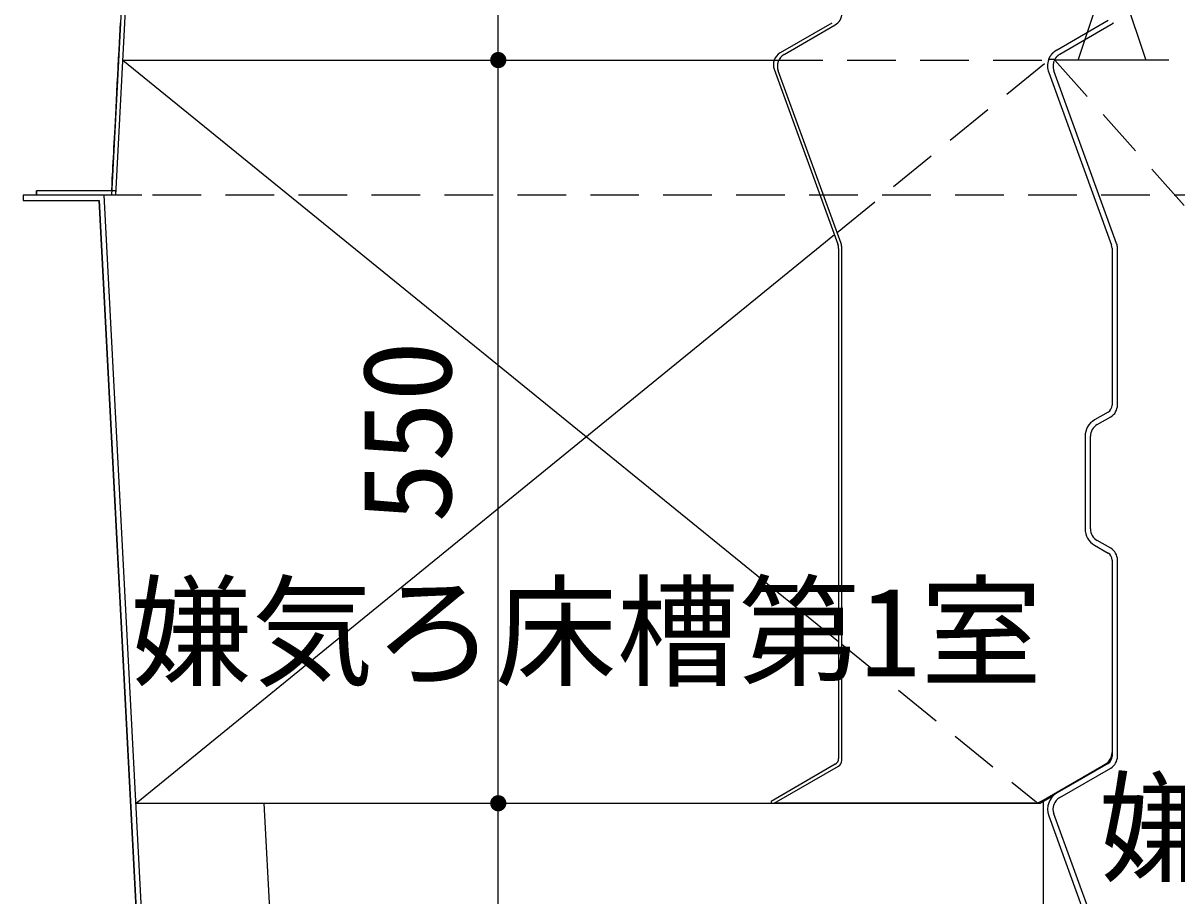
# Model space of a CAD drawing. Units: millimetres, scale not verified. Extents: x -8910 to 8910, y -6308 to 6308.
# Drawn here: x -6290 to -5436, y -2910 to -2264 of the extents above; entities that cross this region are included whole.
import ezdxf
from ezdxf.enums import TextEntityAlignment as Align

# ---------------------------------------------------------------- set-up
doc = ezdxf.new("R2010")
doc.units = ezdxf.units.MM
doc.header["$LTSCALE"] = 30
doc.linetypes.add('DASHED1', pattern=[1.8, 1.2, -0.6])
doc.layers.add('0-3_空気管', color=3, linetype='Continuous', lineweight=25)
doc.styles.add('ＭＳ ゴシック', font='')
doc.styles.get('ＭＳ ゴシック').set_extended_font_data('MS Gothic')

msp = doc.modelspace()

# ---------------------------------------------------------------- linework, layer by layer
at = {"layer": '0-3_空気管', "color": 4}
for p, q in [((-5938.69, -2291.75), (-5938.69, -1991.75)), ((-5938.69, -2841.75), (-5938.69, -2291.75)), ((-5938.69, -3241.75), (-5938.69, -2841.75))]:
    msp.add_line(p, q, dxfattribs=at)
at = {"layer": '0-3_空気管'}
for p, q in [((-5509.4, -2141.75), (-5459.4, -2291.75)), ((-6217.09, -2241.06), (-6224.99, -2391.75)), ((-6221.79, -2391.75), (-6213.9, -2241.22)), ((-5525.14, -2284.09), (-5487.4, -2262.3)), ((-5691.8, -2264.38), (-5730.08, -2286.48)), ((-5727.14, -2287.55), (-5689.4, -2265.77)), ((-5485.4, -2265.77), (-5523.14, -2287.55)), ((-6216.55, -2291.75), (-5734.49, -2291.75)), ((-6216.55, -2291.75), (-5686.8, -2722.02)), ((-5968.69, -2291.75), (-5919.9, -2291.75)), ((-5526.87, -2291.34), (-5531.26, -2291.34)), ((-5734.48, -2298.56), (-5687.4, -2427.89)), ((-5685, -2427.46), (-5731.53, -2299.63)), ((-5531.29, -2301), (-5484.76, -2428.83)), ((-5481, -2427.46), (-5527.53, -2299.63)), ((-6280.4, -2391.75), (-6280.4, -2388.55)), ((-6221.79, -2388.55), (-6280.4, -2388.55)), ((-6280.39, -2388.55), (-6280.39, -2391.75)), ((-6221.79, -2391.75), (-6221.79, -2388.55)), ((-6290.4, -2391.75), (-6290.4, -2395.75)), ((-6202.5, -2391.75), (-6290.4, -2391.75)), ((-6290.4, -2395.75), (-6234.18, -2395.75)), ((-6290.38, -2391.75), (-6290.38, -2395.75)), ((-6194.82, -3147.19), (-6234.2, -2395.75)), ((-6206.8, -2841.75), (-5689.94, -2420.93)), ((-5686.8, -2431.31), (-5686.8, -2808.57)), ((-5684.4, -2809.96), (-5684.4, -2430.88)), ((-5484.4, -2430.88), (-5484.4, -2547.11)), ((-5480.4, -2547.11), (-5480.4, -2430.88)), ((-5487.4, -2552.3), (-5497.4, -2558.07)), ((-5495.4, -2561.54), (-5485.4, -2555.77)), ((-5504.4, -2570.2), (-5504.4, -2638.65)), ((-5500.4, -2638.65), (-5500.4, -2570.2)), ((-5485.4, -2653.09), (-5495.4, -2647.31)), ((-5497.4, -2650.78), (-5487.4, -2656.55)), ((-5484.4, -2661.75), (-5484.4, -2807.1)), ((-5480.4, -2807.1), (-5480.4, -2661.75)), ((-5537.22, -2840.49), (-5491.85, -2814.29)), ((-5487.4, -2812.3), (-5525.14, -2834.09)), ((-5523.14, -2837.55), (-5485.4, -2815.77)), ((-5491.85, -2814.29), (-5489.4, -2812.88)), ((-5488.11, -2812.71), (-5488.04, -2811.94)), ((-6206.8, -2841.75), (-5537.36, -2841.75)), ((-6112.12, -2841.75), (-6091.72, -3230.85)), ((-5968.69, -2841.75), (-5919.9, -2841.75)), ((-5541.48, -2841.71), (-5734.4, -2841.71)), ((-5537.22, -2840.49), (-5539.4, -2841.75)), ((-5528.15, -2836.43), (-5537.36, -2841.75)), ((-5531.29, -2851), (-5484.76, -2978.83)), ((-5481, -2977.46), (-5527.53, -2849.63))]:
    msp.add_line(p, q, dxfattribs=at)
at = {"layer": '0-3_空気管', "linetype": 'DASHED1'}
for p, q in [((-5734.49, -2291.75), (-5531.26, -2291.75)), ((-5687.97, -2419.33), (-5531.26, -2291.75)), ((-5280.32, -2291.75), (-5526.87, -2291.75)), ((-5526.87, -2291.75), (-5330.4, -2512.51)), ((-4052.54, -2391.75), (-6202.5, -2391.75)), ((-5684.4, -2723.97), (-5539.4, -2841.75))]:
    msp.add_line(p, q, dxfattribs=at)
at = {"layer": '0-3_空気管'}
for points in [[(-5459.4, -2291.75), (-5509.4, -2291.75), (-5459.4, -2141.75)], [(-6224.82, -2388.55), (-6224.58, -2383.83), (-6224.47, -2381.85), (-6224.35, -2379.48), (-6224.2, -2376.78), (-6224.04, -2373.8), (-6223.88, -2370.6), (-6223.7, -2367.24), (-6223.33, -2360.23), (-6223.15, -2356.68), (-6222.95, -2353.08), (-6222.76, -2349.36), (-6222.55, -2345.47), (-6222.33, -2341.34), (-6222.1, -2336.93), (-6221.85, -2332.18), (-6221.58, -2327.02), (-6221.28, -2321.44), (-6220.97, -2315.5), (-6220.65, -2309.34), (-6220.32, -2303.05), (-6219.99, -2296.76), (-6219.66, -2290.57), (-6219.34, -2284.59), (-6219.05, -2278.95), (-6218.77, -2273.71), (-6218.51, -2268.8), (-6218.26, -2264.1)], [(-5484.13, -2264.89), (-5484.24, -2264.99), (-5484.34, -2265.07), (-5484.43, -2265.14), (-5484.52, -2265.21), (-5484.6, -2265.27), (-5484.76, -2265.38), (-5484.84, -2265.43), (-5484.91, -2265.48), (-5484.99, -2265.52), (-5485.06, -2265.57), (-5485.13, -2265.61), (-5485.19, -2265.64), (-5485.25, -2265.68), (-5485.4, -2265.77)], [(-5483.39, -2264.23), (-5483.56, -2264.39), (-5483.71, -2264.53), (-5483.86, -2264.67), (-5484, -2264.79), (-5484.13, -2264.89)], [(-5531.26, -2291.34), (-5531.26, -2291.32), (-5531.25, -2291.31), (-5531.25, -2291.3), (-5531.24, -2291.28), (-5531.23, -2291.25), (-5531.22, -2291.23), (-5531.22, -2291.22), (-5531.21, -2291.2), (-5531.2, -2291.18), (-5531.2, -2291.16), (-5531.18, -2291.13), (-5531.17, -2291.1), (-5531.16, -2291.07), (-5531.14, -2291.03), (-5531.12, -2290.98), (-5531.1, -2290.92), (-5531.07, -2290.86), (-5531.04, -2290.78), (-5531, -2290.69), (-5530.96, -2290.6), (-5530.92, -2290.5), (-5530.88, -2290.4), (-5530.83, -2290.29), (-5530.78, -2290.18), (-5530.73, -2290.06), (-5530.68, -2289.95), (-5530.62, -2289.83), (-5530.56, -2289.7), (-5530.49, -2289.58), (-5530.42, -2289.44), (-5530.34, -2289.29), (-5530.24, -2289.14), (-5530.15, -2288.98), (-5530.04, -2288.82), (-5529.93, -2288.65), (-5529.81, -2288.48), (-5529.69, -2288.32), (-5529.58, -2288.16), (-5529.48, -2288.01)], [(-5529.48, -2288.01), (-5529.38, -2287.88), (-5529.3, -2287.76), (-5529.22, -2287.65), (-5529.14, -2287.55), (-5529.07, -2287.46), (-5529.01, -2287.38), (-5528.93, -2287.29), (-5528.86, -2287.2), (-5528.78, -2287.11), (-5528.69, -2287.01), (-5528.59, -2286.9), (-5528.49, -2286.78), (-5528.38, -2286.67), (-5528.27, -2286.55), (-5528.16, -2286.44), (-5528.05, -2286.33), (-5527.95, -2286.22), (-5527.86, -2286.13), (-5527.76, -2286.04), (-5527.67, -2285.95), (-5527.5, -2285.79), (-5527.41, -2285.71), (-5527.32, -2285.63), (-5527.22, -2285.55), (-5527.12, -2285.47), (-5527.01, -2285.38), (-5526.9, -2285.29), (-5526.79, -2285.21), (-5526.69, -2285.13), (-5526.58, -2285.05), (-5526.48, -2284.97), (-5526.39, -2284.91), (-5526.31, -2284.85), (-5526.24, -2284.79), (-5526.17, -2284.74), (-5526.11, -2284.7), (-5526.05, -2284.66), (-5526, -2284.62), (-5525.94, -2284.59)], [(-5525.94, -2284.59), (-5525.89, -2284.55), (-5525.77, -2284.47), (-5525.71, -2284.44), (-5525.65, -2284.4), (-5525.59, -2284.36), (-5525.54, -2284.33), (-5525.49, -2284.3), (-5525.45, -2284.27), (-5525.41, -2284.25), (-5525.38, -2284.23), (-5525.35, -2284.21), (-5525.33, -2284.2), (-5525.31, -2284.19), (-5525.29, -2284.17), (-5525.23, -2284.14), (-5525.21, -2284.13), (-5525.2, -2284.12), (-5525.19, -2284.11), (-5525.17, -2284.11), (-5525.16, -2284.1), (-5525.14, -2284.09)], [(-5523.14, -2287.55), (-5523.16, -2287.56), (-5523.17, -2287.57), (-5523.18, -2287.57), (-5523.19, -2287.58), (-5523.2, -2287.59), (-5523.25, -2287.62), (-5523.27, -2287.62), (-5523.28, -2287.64), (-5523.3, -2287.65), (-5523.32, -2287.66), (-5523.34, -2287.67), (-5523.36, -2287.68), (-5523.43, -2287.73), (-5523.47, -2287.75), (-5523.52, -2287.79), (-5523.58, -2287.82), (-5523.64, -2287.86), (-5523.7, -2287.9), (-5523.77, -2287.95), (-5523.84, -2287.99), (-5523.97, -2288.08), (-5524.03, -2288.13), (-5524.15, -2288.22), (-5524.22, -2288.26), (-5524.28, -2288.32), (-5524.35, -2288.37), (-5524.43, -2288.44), (-5524.51, -2288.51), (-5524.61, -2288.59), (-5524.71, -2288.68), (-5524.82, -2288.77), (-5524.93, -2288.87), (-5525.04, -2288.97), (-5525.14, -2289.07), (-5525.25, -2289.17), (-5525.43, -2289.35), (-5525.52, -2289.44), (-5525.59, -2289.52), (-5525.73, -2289.68)], [(-5525.73, -2289.68), (-5525.79, -2289.76), (-5525.86, -2289.85), (-5525.93, -2289.94), (-5526, -2290.03), (-5526.14, -2290.22), (-5526.21, -2290.32), (-5526.28, -2290.42), (-5526.35, -2290.51), (-5526.41, -2290.59), (-5526.47, -2290.68), (-5526.51, -2290.75), (-5526.56, -2290.81), (-5526.6, -2290.87), (-5526.63, -2290.92), (-5526.66, -2290.97), (-5526.68, -2291.01), (-5526.71, -2291.05), (-5526.73, -2291.09), (-5526.75, -2291.12), (-5526.78, -2291.19), (-5526.82, -2291.24), (-5526.83, -2291.27), (-5526.84, -2291.29), (-5526.87, -2291.34)], [(-6234.18, -2395.75), (-6194.8, -3147.19)], [(-6190.48, -3151.29), (-6190.52, -3150.84), (-6190.56, -3150.42), (-6190.6, -3150.06), (-6190.62, -3149.74), (-6190.65, -3149.46), (-6190.66, -3149.22), (-6190.68, -3148.99), (-6190.7, -3148.79), (-6190.71, -3148.6), (-6190.72, -3148.42), (-6190.73, -3148.24), (-6190.74, -3148.06), (-6190.75, -3147.89), (-6190.76, -3147.73), (-6190.77, -3147.58), (-6190.78, -3147.44), (-6190.78, -3147.32), (-6190.8, -3146.98), (-6230.38, -2391.75)], [(-5689.3, -2812.9), (-5736.8, -2840.33), (-5736.8, -2841.75)], [(-5734.4, -2841.75), (-5734.4, -2841.71), (-5686.9, -2814.29)], [(-5535.4, -2840.62), (-5535.4, -3241.75), (-5517.03, -3240.94)]]:
    msp.add_lwpolyline(points, dxfattribs=at)
for centre, radius, start, end in [((-5694.4, -2257.11), 10, 300, 0), ((-5725.08, -2295.14), 10, 119.99998, 200), ((-5722.14, -2296.21), 10, 119.99998, 200), ((-5518.14, -2296.21), 14, 159.646, 200), ((-5518.14, -2296.21), 10, 150.85999, 200), ((-5696.8, -2431.31), 10, 0, 20), ((-5694.4, -2430.88), 10, 0, 20), ((-5490.4, -2430.88), 6, 0, 20), ((-5490.4, -2430.88), 10, 0, 20), ((-5490.4, -2547.11), 6, 300, 0), ((-5490.4, -2547.11), 10, 300, 0), ((-5490.4, -2570.2), 14, 119.99998, 179.99998), ((-5490.4, -2570.2), 10, 119.99998, 179.99998), ((-5490.4, -2638.65), 14, 180, 240), ((-5490.4, -2638.65), 10, 180, 240), ((-5490.4, -2661.75), 10, 0, 59.99997), ((-5490.4, -2661.75), 6, 0, 59.99997), ((-5691.8, -2808.57), 5, 300, 0), ((-5494.4, -2804.22), 10, 300, 0), ((-5490.4, -2807.1), 6, 300, 0), ((-5490.4, -2807.1), 10, 300, 0), ((-5689.4, -2809.96), 5, 300, 0), ((-5518.14, -2846.21), 14, 119.99998, 200), ((-5518.14, -2846.21), 10, 119.99998, 200)]:
    msp.add_arc(centre, radius, start, end, dxfattribs=at)
for centre, major_axis, ratio, start_param, end_param in [((-5493.45, -2816.4), (5.04, 0.93), 0.5768, 0.710622, 0.868161), ((-5539.35, -2835.94), (-5.88, -4.07), 0.6969, 0.788883, 1.45361)]:
    msp.add_ellipse(centre, major_axis=major_axis, ratio=ratio, start_param=start_param, end_param=end_param, dxfattribs=at)
at = {"layer": '0-3_空気管', "color": 92}
for points in [[(-5943.76, -2288.53), (-5938.69, -2291.75), (-5944.12, -2289.19)], [(-5943.32, -2287.92), (-5938.69, -2291.75), (-5943.76, -2288.53)], [(-5942.8, -2287.37), (-5938.69, -2291.75), (-5943.32, -2287.92)], [(-5942.22, -2286.89), (-5938.69, -2291.75), (-5942.8, -2287.37)], [(-5941.58, -2286.49), (-5938.69, -2291.75), (-5942.22, -2286.89)], [(-5940.9, -2286.17), (-5938.69, -2291.75), (-5941.58, -2286.49)], [(-5940.19, -2285.94), (-5938.69, -2291.75), (-5940.9, -2286.17)], [(-5940.19, -2285.94), (-5938.69, -2285.75), (-5938.69, -2291.75)], [(-5939.45, -2285.79), (-5938.69, -2285.75), (-5940.19, -2285.94)], [(-5938.69, -2285.75), (-5932.69, -2291.75), (-5938.69, -2291.75)], [(-5938.32, -2285.76), (-5932.69, -2291.75), (-5938.69, -2285.75)], [(-5937.57, -2285.85), (-5932.69, -2291.75), (-5938.32, -2285.76)], [(-5936.84, -2286.04), (-5932.69, -2291.75), (-5937.57, -2285.85)], [(-5936.14, -2286.32), (-5932.69, -2291.75), (-5936.84, -2286.04)], [(-5935.48, -2286.68), (-5932.69, -2291.75), (-5936.14, -2286.32)], [(-5934.87, -2287.12), (-5932.69, -2291.75), (-5935.48, -2286.68)], [(-5934.32, -2287.64), (-5932.69, -2291.75), (-5934.87, -2287.12)], [(-5933.84, -2288.22), (-5932.69, -2291.75), (-5934.32, -2287.64)], [(-5933.84, -2288.22), (-5932.74, -2291), (-5932.69, -2291.75)], [(-5933.44, -2288.86), (-5932.74, -2291), (-5933.84, -2288.22)], [(-5944.68, -2291.37), (-5938.69, -2291.75), (-5944.69, -2291.75)], [(-5944.69, -2291.75), (-5943.55, -2295.27), (-5944.65, -2292.5)], [(-5944.69, -2291.75), (-5943.07, -2295.85), (-5943.55, -2295.27)], [(-5938.69, -2291.75), (-5943.07, -2295.85), (-5944.69, -2291.75)], [(-5944.59, -2290.62), (-5938.69, -2291.75), (-5944.68, -2291.37)], [(-5944.65, -2292.5), (-5943.95, -2294.64), (-5944.5, -2293.24)], [(-5944.65, -2292.5), (-5943.55, -2295.27), (-5943.95, -2294.64)], [(-5944.4, -2289.89), (-5938.69, -2291.75), (-5944.59, -2290.62)], [(-5944.5, -2293.24), (-5943.95, -2294.64), (-5944.27, -2293.96)], [(-5944.12, -2289.19), (-5938.69, -2291.75), (-5944.4, -2289.89)], [(-5938.69, -2291.75), (-5942.52, -2296.37), (-5943.07, -2295.85)], [(-5938.69, -2291.75), (-5941.91, -2296.81), (-5942.52, -2296.37)], [(-5938.69, -2291.75), (-5941.25, -2297.18), (-5941.91, -2296.81)], [(-5938.69, -2291.75), (-5940.55, -2297.45), (-5941.25, -2297.18)], [(-5938.69, -2291.75), (-5939.82, -2297.64), (-5940.55, -2297.45)], [(-5938.69, -2291.75), (-5939.07, -2297.74), (-5939.82, -2297.64)], [(-5938.69, -2291.75), (-5938.69, -2297.75), (-5939.07, -2297.74)], [(-5938.69, -2291.75), (-5937.94, -2297.7), (-5938.69, -2297.75)], [(-5938.69, -2291.75), (-5937.2, -2297.56), (-5937.94, -2297.7)], [(-5938.69, -2291.75), (-5936.48, -2297.33), (-5937.2, -2297.56)], [(-5932.69, -2291.75), (-5936.48, -2297.33), (-5938.69, -2291.75)], [(-5932.69, -2291.75), (-5935.8, -2297.01), (-5936.48, -2297.33)], [(-5932.69, -2291.75), (-5935.17, -2296.6), (-5935.8, -2297.01)], [(-5932.69, -2291.75), (-5934.59, -2296.12), (-5935.17, -2296.6)], [(-5932.69, -2291.75), (-5934.07, -2295.57), (-5934.59, -2296.12)], [(-5932.69, -2291.75), (-5933.63, -2294.96), (-5934.07, -2295.57)], [(-5932.69, -2291.75), (-5933.26, -2294.3), (-5933.63, -2294.96)], [(-5933.44, -2288.86), (-5932.88, -2290.26), (-5932.74, -2291)], [(-5933.11, -2289.54), (-5932.88, -2290.26), (-5933.44, -2288.86)], [(-5932.69, -2291.75), (-5932.99, -2293.6), (-5933.26, -2294.3)], [(-5932.69, -2291.75), (-5932.8, -2292.87), (-5932.99, -2293.6)], [(-5932.69, -2291.75), (-5932.7, -2292.12), (-5932.8, -2292.87)], [(-5944.68, -2841.37), (-5938.69, -2841.75), (-5944.69, -2841.75)], [(-5944.69, -2841.75), (-5942.52, -2846.37), (-5944.65, -2842.5)], [(-5944.69, -2841.75), (-5941.91, -2846.81), (-5942.52, -2846.37)], [(-5938.69, -2841.75), (-5941.91, -2846.81), (-5944.69, -2841.75)], [(-5944.59, -2840.62), (-5938.69, -2841.75), (-5944.68, -2841.37)], [(-5944.65, -2842.5), (-5943.07, -2845.85), (-5944.5, -2843.24)], [(-5944.65, -2842.5), (-5942.52, -2846.37), (-5943.07, -2845.85)], [(-5944.4, -2839.89), (-5938.69, -2841.75), (-5944.59, -2840.62)], [(-5944.5, -2843.24), (-5943.55, -2845.27), (-5944.27, -2843.95)], [(-5944.5, -2843.24), (-5943.07, -2845.85), (-5943.55, -2845.27)], [(-5944.12, -2839.19), (-5938.69, -2841.75), (-5944.4, -2839.89)], [(-5943.76, -2838.53), (-5938.69, -2841.75), (-5944.12, -2839.19)], [(-5943.32, -2837.92), (-5938.69, -2841.75), (-5943.76, -2838.53)], [(-5942.8, -2837.37), (-5938.69, -2841.75), (-5943.32, -2837.92)], [(-5942.22, -2836.89), (-5938.69, -2841.75), (-5942.8, -2837.37)], [(-5941.58, -2836.49), (-5938.69, -2841.75), (-5942.22, -2836.89)], [(-5938.69, -2841.75), (-5941.25, -2847.17), (-5941.91, -2846.81)], [(-5940.9, -2836.17), (-5938.69, -2841.75), (-5941.58, -2836.49)], [(-5938.69, -2841.75), (-5940.55, -2847.45), (-5941.25, -2847.17)], [(-5940.9, -2836.17), (-5938.69, -2835.75), (-5938.69, -2841.75)], [(-5940.19, -2835.93), (-5938.69, -2835.75), (-5940.9, -2836.17)], [(-5938.69, -2841.75), (-5939.82, -2847.64), (-5940.55, -2847.45)], [(-5939.45, -2835.79), (-5938.69, -2835.75), (-5940.19, -2835.93)], [(-5938.69, -2841.75), (-5939.07, -2847.73), (-5939.82, -2847.64)], [(-5938.69, -2841.75), (-5938.69, -2847.75), (-5939.07, -2847.73)], [(-5938.69, -2835.75), (-5932.69, -2841.75), (-5938.69, -2841.75)], [(-5938.32, -2835.76), (-5932.69, -2841.75), (-5938.69, -2835.75)], [(-5938.69, -2841.75), (-5937.94, -2847.7), (-5938.69, -2847.75)], [(-5938.69, -2841.75), (-5937.2, -2847.56), (-5937.94, -2847.7)], [(-5938.69, -2841.75), (-5936.48, -2847.32), (-5937.2, -2847.56)], [(-5938.69, -2841.75), (-5935.8, -2847), (-5936.48, -2847.32)], [(-5932.69, -2841.75), (-5935.8, -2847), (-5938.69, -2841.75)], [(-5937.57, -2835.85), (-5932.69, -2841.75), (-5938.32, -2835.76)], [(-5936.84, -2836.04), (-5932.69, -2841.75), (-5937.57, -2835.85)], [(-5936.14, -2836.32), (-5932.69, -2841.75), (-5936.84, -2836.04)], [(-5935.48, -2836.68), (-5932.69, -2841.75), (-5936.14, -2836.32)], [(-5932.69, -2841.75), (-5935.17, -2846.6), (-5935.8, -2847)], [(-5934.87, -2837.12), (-5932.69, -2841.75), (-5935.48, -2836.68)], [(-5932.69, -2841.75), (-5934.59, -2846.12), (-5935.17, -2846.6)], [(-5934.87, -2837.12), (-5932.74, -2840.99), (-5932.69, -2841.75)], [(-5934.32, -2837.64), (-5932.74, -2840.99), (-5934.87, -2837.12)], [(-5932.69, -2841.75), (-5934.07, -2845.57), (-5934.59, -2846.12)], [(-5934.32, -2837.64), (-5932.88, -2840.25), (-5932.74, -2840.99)], [(-5933.84, -2838.22), (-5932.88, -2840.25), (-5934.32, -2837.64)], [(-5932.69, -2841.75), (-5933.63, -2844.96), (-5934.07, -2845.57)], [(-5933.84, -2838.22), (-5933.11, -2839.54), (-5932.88, -2840.25)], [(-5933.44, -2838.86), (-5933.11, -2839.54), (-5933.84, -2838.22)], [(-5932.69, -2841.75), (-5933.26, -2844.3), (-5933.63, -2844.96)], [(-5932.69, -2841.75), (-5932.99, -2843.6), (-5933.26, -2844.3)], [(-5932.69, -2841.75), (-5932.8, -2842.87), (-5932.99, -2843.6)], [(-5932.69, -2841.75), (-5932.7, -2842.12), (-5932.8, -2842.87)], [(-5944.27, -2843.95), (-5943.55, -2845.27), (-5943.95, -2844.64)]]:
    msp.add_solid(points, dxfattribs=at)

# ---------------------------------------------------------------- texts
at = {"layer": '0-3_空気管', "color": 4, "style": 'ＭＳ ゴシック'}
msp.add_text('550', height=65.98, rotation=90, dxfattribs=at).set_placement((-5953.69, -2634.25), align=Align.BOTTOM_LEFT)
for s, p in [('嫌気ろ床槽第1室', (-6210.99, -2767.68)), ('嫌気ろ床槽第2室', (-5494.1, -2912.67))]:
    msp.add_text(s, height=65.98, dxfattribs=at).set_placement(p, align=Align.BOTTOM_LEFT)

doc.saveas('drawing.dxf')
